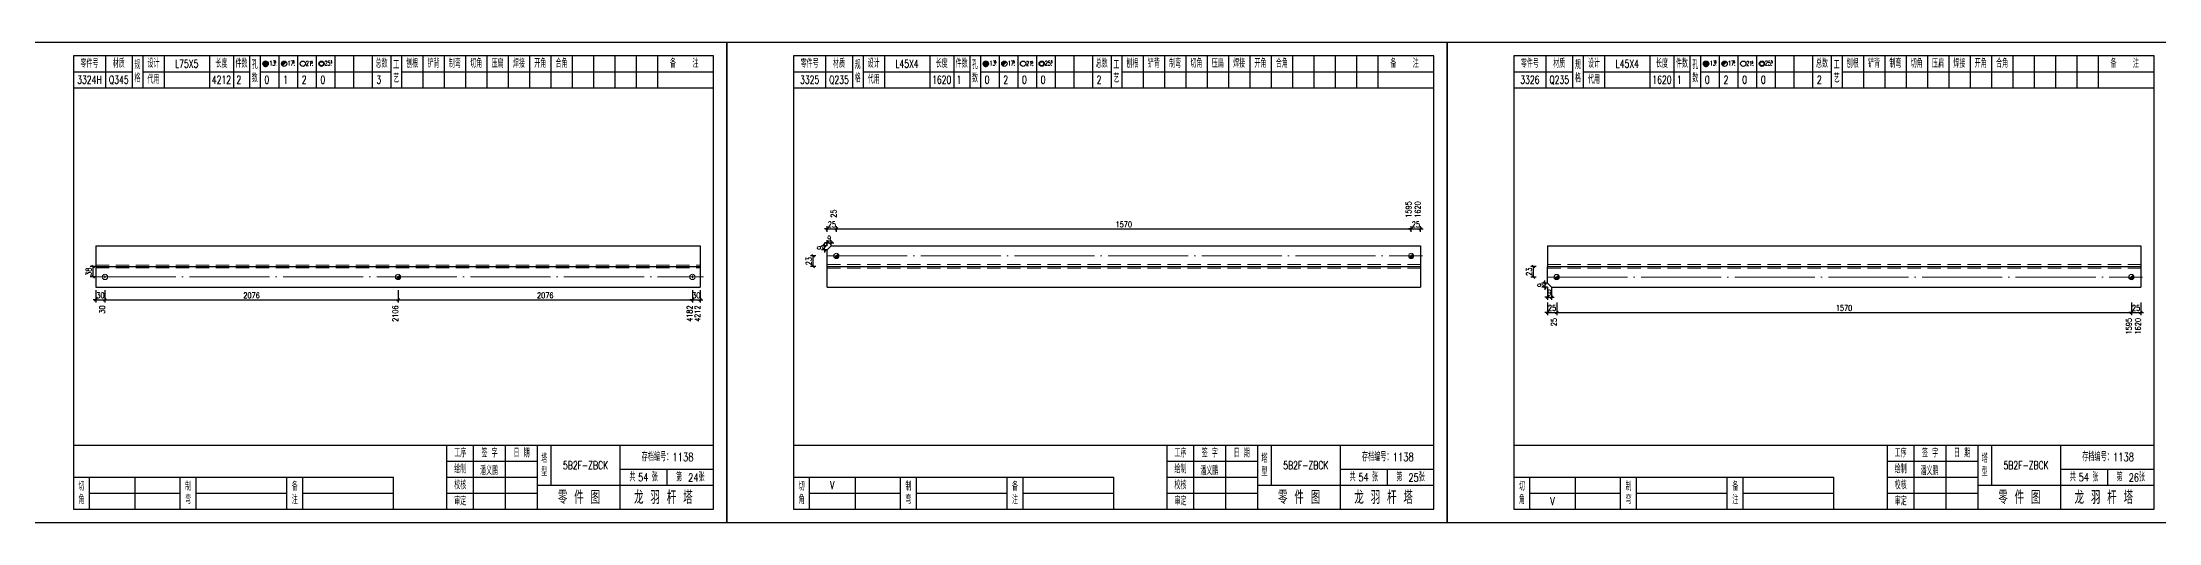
# Model space of a CAD drawing. Header units: millimetres. Extents: x 0 to 30240, y -10896 to -1348.
# Drawn here: x 6223 to 7017, y -10043 to -9863 of the extents above; entities that cross this region are included whole.
import ezdxf
from ezdxf.enums import TextEntityAlignment as Align

# ---------------------------------------------------------------- set-up
doc = ezdxf.new("R2010")
doc.units = ezdxf.units.MM
doc.header["$LTSCALE"] = 20
doc.header["$PDMODE"] = 1
doc.linetypes.add('DASHDOT2X', pattern=[1.75, 1.5, -0.125, 0, -0.125])
doc.linetypes.add('HIDDEN', pattern=[0.375, 0.25, -0.125])
for name, color, linetype, lineweight in [('1', 7, 'Continuous', 25), ('11', 3, 'Continuous', 13), ('2', 1, 'HIDDEN', 13), ('5', 1, 'Continuous', 13), ('7', 2, 'DASHDOT2X', 13)]:
    doc.layers.add(name, color=color, linetype=linetype, lineweight=lineweight)
doc.styles.get("Standard").update_dxf_attribs({"font": 'simplex', "width": 0.7, "bigfont": 'gbhzfs.shx'})
doc.styles.add('SYMBOL_TXT', font='txt.shx', dxfattribs={"width": 0.6})
doc.styles.add('TITLE_TXT', font='simplex.shx', dxfattribs={"width": 0.75, "height": 2.5, "bigfont": 'gbhzfs.shx'})
doc.dimstyles.get("Standard").update_dxf_attribs({"dimtxt": 2.1, "dimasz": 1, "dimexe": 1.05, "dimexo": 0, "dimgap": 0.63, "dimtad": 1, "dimzin": 0, "dimdsep": 46, "dimtxsty": 'standard', "dimblk": 'OBLIQUE', "dimblk1": 'OBLIQUE', "dimblk2": 'OBLIQUE', "dimcen": 0.09, "dimadec": 0, "dimazin": 0, "dimtfac": 1, "dimtdec": 1, "dimtix": 1, "dimtmove": 0, "dimatfit": 3, "dimfxl": 0, "dimtolj": 1, "dimtzin": 0, "dimarcsym": 0})
pattern_1 = [(0, (-3, 0), (0, 0.0125), [])]

# ---------------------------------------------------------------- blocks, each defined once
blk = doc.blocks.new('M12_HOLE')
h = blk.add_hatch()
h.set_pattern_fill('LINE', scale=0.1, style=0)
h.set_pattern_definition(pattern_1)
h.paths.add_polyline_path([(-5, 0, 1), (-1, 0, 1)])
at = {"color": 7}
blk.add_circle((-3, 0), 2, dxfattribs=at)
at = {"color": 7, "attachment_point": 1, "style": 'SYMBOL_TXT'}
for s, insert, char_height, width in [('13\\f??|b0|i0|c0|p54;.', (-0.1, 2.1), 3.5, 5.707), ('5', (3.7, 2.3), 1.8, 2.931)]:
    blk.add_mtext(s, dxfattribs=dict(at, insert=insert, char_height=char_height, width=width))
blk = doc.blocks.new('M16_HOLE')
h = blk.add_hatch()
h.set_pattern_fill('LINE', scale=0.1, style=0)
h.set_pattern_definition(pattern_1)
h.paths.add_polyline_path([(-1.6, 1.4, 0.668179), (-5, 0, 0.198912), (-4.4, -1.4)])
at = {"color": 7}
blk.add_circle((-3, 0), 2, dxfattribs=at)
at = {"color": 7, "attachment_point": 1, "style": 'SYMBOL_TXT'}
for s, insert, char_height, width in [('17.', (-0.4, 2.1), 3.5, 6.316), ('5', (3.6, 2.3), 1.8, 1.822)]:
    blk.add_mtext(s, dxfattribs=dict(at, insert=insert, char_height=char_height, width=width))
blk = doc.blocks.new('M20_HOLE')
at = {"color": 7}
blk.add_circle((-3, 0), 2, dxfattribs=at)
at = {"color": 7, "attachment_point": 1, "style": 'SYMBOL_TXT'}
for s, insert, char_height, width in [('21.', (-0.7, 2), 3.5, 6.074), ('5', (3.3, 2), 1.8, 1.458)]:
    blk.add_mtext(s, dxfattribs=dict(at, insert=insert, char_height=char_height, width=width))
blk = doc.blocks.new('M24_HOLE')
at = {"color": 7}
for radius in [2, 1.5]:
    blk.add_circle((-3, 0), radius, dxfattribs=at)
at = {"color": 7, "attachment_point": 1, "style": 'SYMBOL_TXT'}
for s, insert, char_height, width in [('25.', (-0.7, 2.1), 3.5, 2.429), ('5', (3.9, 2.3), 1.8, 1.944)]:
    blk.add_mtext(s, dxfattribs=dict(at, insert=insert, char_height=char_height, width=width))
blk = doc.blocks.new('JgCard')
for p, q in [((270, 180), (0, 180)), ((0, 180), (0, 0)), ((265, 175), (25, 175)), ((25, 175), (25, 5)), ((37, 175), (37, 163)), ((47, 175), (47, 163)), ((51, 175), (51, 163)), ((59, 175), (59, 163)), ((76, 175), (76, 163)), ((85, 175), (85, 163)), ((91, 175), (91, 163)), ((95, 175), (95, 163)), ((102, 175), (102, 163)), ((109, 175), (109, 163)), ((116, 175), (116, 163)), ((123, 175), (123, 163)), ((130, 175), (130, 163)), ((137, 175), (137, 163)), ((144, 175), (144, 163)), ((148, 175), (148, 163)), ((156, 175), (156, 163)), ((164, 175), (164, 163)), ((172, 175), (172, 163)), ((180, 175), (180, 163)), ((188, 175), (188, 163)), ((196, 175), (196, 163)), ((204, 175), (204, 163)), ((212, 175), (212, 163)), ((220, 175), (220, 163)), ((228, 175), (228, 163)), ((236, 175), (236, 163)), ((244, 175), (244, 163)), ((265, 5), (265, 175)), ((270, 0), (270, 180)), ((25, 169), (47, 169)), ((51, 169), (91, 169)), ((95, 169), (144, 169)), ((148, 169), (265, 169)), ((25, 163), (265, 163)), ((25, 29), (265, 29)), ((165, 5), (165, 29)), ((175, 5), (175, 29)), ((187, 5), (187, 29)), ((199, 5), (199, 29)), ((204, 29), (204, 14)), ((230, 5), (230, 29)), ((25, 17), (145, 17)), ((31, 5), (31, 17)), ((48, 17), (48, 5)), ((65, 5), (65, 17)), ((71, 5), (71, 17)), ((105, 5), (105, 17)), ((111, 5), (111, 17)), ((145, 5), (145, 17)), ((165, 23), (199, 23)), ((165, 17), (199, 17)), ((230, 20), (265, 20)), ((247.5, 20), (247.5, 14)), ((31, 11), (65, 11)), ((71, 11), (105, 11)), ((111, 11), (145, 11)), ((165, 11), (199, 11)), ((199, 14), (265, 14)), ((0, 0), (270, 0)), ((25, 5), (265, 5))]:
    blk.add_line(p, q)
blk.add_lwpolyline([(96.03, 171.99, -1), (98.03, 171.99, -1)], format="xyb", close=True)
blk.add_point((145, 96))
at = {"xscale": 0.5, "yscale": 0.5, "zscale": 0.5}
for name, p in [('M12_HOLE', (98.53, 171.99)), ('M16_HOLE', (105.5, 172)), ('M20_HOLE', (112.5, 172)), ('M24_HOLE', (119.5, 172))]:
    blk.add_blockref(name, p, dxfattribs=at)
at = {"style": 'TITLE_TXT', "width": 0.75}
for s, height, p in [('存档编号：1138', 3.076, (238.02, 23.07)), ('潘义鹏', 3, (177.45, 17.91)), ('龙 羽 杆 塔', 5, (235.17, 6.97))]:
    blk.add_text(s, height=height, dxfattribs=at).set_placement(p)
at = {"attachment_point": 5, "style": 'TITLE_TXT'}
for s, insert, char_height, width in [('零件号', (31, 172), 3, 15), ('材质', (42, 172), 3, 8), ('规格', (49, 169), 3, 4), ('代用', (55, 166), 3, 8), ('设计', (55, 172), 3, 8), ('长度', (80.5, 172), 3, 8), ('件数', (88, 172), 3, 6), ('孔数', (93, 169), 3, 4), ('总数', (140.5, 172), 3, 7), ('工\\P艺', (146, 169), 3, 4), ('刨根', (152, 172), 3, 8), ('铲背', (160, 172), 3, 8), ('制弯', (168, 172), 3, 8), ('切角', (176, 172), 3, 8), ('压扁', (184, 172), 3, 8), ('焊接', (192, 172), 3, 8), ('开角', (200, 172), 3, 8), ('合角', (208, 172), 3, 8), ('备    注', (254, 172), 3, 22), ('工序', (170, 26), 3, 10), ('签 字', (181, 26), 3, 12), ('日 期', (193, 26), 3, 12), ('塔\\P型', (201.5, 21.5), 3, 5), ('绘制', (170, 20), 3, 10), ('共    张', (238.75, 17), 3, 17.5), ('第    张', (256.25, 17), 3, 17.5), ('切\\P角', (28, 11), 3, 6), ('制\\P弯', (68, 11), 3, 6), ('备\\P注', (108, 11), 3, 6), ('校核', (170, 14), 3, 10), ('审定', (170, 8), 3, 10), ('零 件 图', (214.5, 9.5), 5, 31)]:
    blk.add_mtext(s, dxfattribs=dict(at, insert=insert, char_height=char_height, width=width))
blk = doc.blocks.new('M20')
for p, q in [((-0.5, 0), (0.5, 0)), ((0, -0.5), (0, 0.5))]:
    blk.add_line(p, q)
blk.add_circle((0, 0), 1)
blk = doc.blocks.new('M16')
for p, q in [((-0.71, -0.71), (0.71, 0.71)), ((-0.4, 0), (0.4, 0)), ((0, 0.4), (0, -0.4))]:
    blk.add_line(p, q)
blk.add_circle((0, 0), 1)
for radius in [0.8, 0.6, 0.4, 0.2]:
    blk.add_arc((0, 0), radius, 225, 45)
blk = doc.blocks.new('_Oblique')
at = {"color": 0, "linetype": 'ByBlock', "lineweight": -2}
blk.add_line((-0.5, -0.5), (0.5, 0.5), dxfattribs=at)
blk = doc.blocks.new('*D5037')
at = {"layer": '11', "color": 0, "lineweight": -2}
for p, q in [((6243.4, -9955.64), (6243.4, -9960.36)), ((6246.84, -9955.64), (6246.84, -9960.36)), ((6243.4, -9959.31), (6242.4, -9959.31)), ((6243.4, -9959.31), (6246.84, -9959.31)), ((6246.84, -9959.31), (6247.84, -9959.31))]:
    blk.add_line(p, q, dxfattribs=at)
at = {"layer": 'Defpoints', "color": 0}
for p in [(6243.4, -9955.64), (6246.84, -9955.64), (6246.84, -9959.31)]:
    blk.add_point(p, dxfattribs=at)
at = {"layer": '11', "color": 0, "lineweight": -2}
blk.add_blockref('_Oblique', (6243.4, -9959.31), dxfattribs=at)
at = {"layer": '11', "color": 0, "lineweight": -2, "rotation": 180}
blk.add_blockref('_Oblique', (6246.84, -9959.31), dxfattribs=at)
at = {"layer": '11', "color": 0, "insert": (6245.12, -9957.63), "char_height": 2.1, "attachment_point": 5}
blk.add_mtext('\\A1;30', dxfattribs=at)
blk = doc.blocks.new('*D5040')
at = {"layer": '11', "color": 0, "lineweight": -2}
for p, q in [((6467.06, -9955.64), (6467.06, -9960.36)), ((6470, -9955.64), (6470, -9960.36)), ((6467.06, -9959.31), (6466.06, -9959.31)), ((6467.06, -9959.31), (6470, -9959.31)), ((6470, -9959.31), (6471, -9959.31))]:
    blk.add_line(p, q, dxfattribs=at)
at = {"layer": 'Defpoints', "color": 0}
for p in [(6467.06, -9955.64), (6470, -9955.64), (6470, -9959.31)]:
    blk.add_point(p, dxfattribs=at)
at = {"layer": '11', "color": 0, "lineweight": -2}
blk.add_blockref('_Oblique', (6467.06, -9959.31), dxfattribs=at)
at = {"layer": '11', "color": 0, "lineweight": -2, "rotation": 180}
blk.add_blockref('_Oblique', (6470, -9959.31), dxfattribs=at)
at = {"layer": '11', "color": 0, "insert": (6468.53, -9957.63), "char_height": 2.1, "attachment_point": 5}
blk.add_mtext('\\A1;30', dxfattribs=at)
blk = doc.blocks.new('*D5042')
at = {"layer": '11', "color": 0, "lineweight": -2}
for p, q in [((6517.6, -9932.75), (6516.6, -9932.75)), ((6517.6, -9933.8), (6517.6, -9931.7)), ((6517.6, -9932.75), (6521.04, -9932.75)), ((6521.04, -9933.8), (6521.04, -9931.7)), ((6521.04, -9932.75), (6522.04, -9932.75))]:
    blk.add_line(p, q, dxfattribs=at)
at = {"layer": 'Defpoints', "color": 0}
for p in [(6521.04, -9932.75), (6517.6, -9933.8), (6521.04, -9933.8)]:
    blk.add_point(p, dxfattribs=at)
at = {"layer": '11', "color": 0, "lineweight": -2}
blk.add_blockref('_Oblique', (6517.6, -9932.75), dxfattribs=at)
at = {"layer": '11', "color": 0, "lineweight": -2, "rotation": 180}
blk.add_blockref('_Oblique', (6521.04, -9932.75), dxfattribs=at)
at = {"layer": '11', "color": 0, "insert": (6519.32, -9931.07), "char_height": 2.1, "attachment_point": 5}
blk.add_mtext('\\A1;25', dxfattribs=at)
blk = doc.blocks.new('*D5044')
at = {"layer": '11', "color": 0, "lineweight": -2}
for p, q in [((6736.5, -9932.75), (6735.5, -9932.75)), ((6736.5, -9933.8), (6736.5, -9931.7)), ((6736.5, -9932.75), (6740, -9932.75)), ((6740, -9933.8), (6740, -9931.7)), ((6740, -9932.75), (6741, -9932.75))]:
    blk.add_line(p, q, dxfattribs=at)
at = {"layer": 'Defpoints', "color": 0}
for p in [(6740, -9932.75), (6736.5, -9933.8), (6740, -9933.8)]:
    blk.add_point(p, dxfattribs=at)
at = {"layer": '11', "color": 0, "lineweight": -2}
blk.add_blockref('_Oblique', (6736.5, -9932.75), dxfattribs=at)
at = {"layer": '11', "color": 0, "lineweight": -2, "rotation": 180}
blk.add_blockref('_Oblique', (6740, -9932.75), dxfattribs=at)
at = {"layer": '11', "color": 0, "insert": (6738.25, -9931.07), "char_height": 2.1, "attachment_point": 5}
blk.add_mtext('\\A1;25', dxfattribs=at)
blk = doc.blocks.new('*D5045')
at = {"layer": '11', "color": 0, "lineweight": -2}
for p, q in [((6517.6, -9939.05), (6515.5, -9939.05)), ((6517.6, -9940.6), (6515.5, -9940.6)), ((6516.55, -9939.05), (6516.55, -9938.05)), ((6516.55, -9940.6), (6516.55, -9939.05)), ((6516.55, -9940.6), (6516.55, -9941.6))]:
    blk.add_line(p, q, dxfattribs=at)
at = {"layer": 'Defpoints', "color": 0}
for p in [(6516.55, -9939.05), (6517.6, -9939.05), (6517.6, -9940.6)]:
    blk.add_point(p, dxfattribs=at)
at = {"layer": '11', "color": 0, "lineweight": -2}
for p, rotation in [((6516.55, -9939.05), 270), ((6516.55, -9940.6), 90)]:
    blk.add_blockref('_Oblique', p, dxfattribs=dict(at, rotation=rotation))
at = {"layer": '11', "color": 0, "insert": (6514.87, -9939.83), "char_height": 2.1, "attachment_point": 5, "rotation": 90}
blk.add_mtext('\\A1;9', dxfattribs=at)
blk = doc.blocks.new('*D5046')
at = {"layer": '11', "color": 0, "lineweight": -2}
for p, q in [((6517.6, -9938), (6516.6, -9938)), ((6517.6, -9939.05), (6517.6, -9936.95)), ((6517.6, -9938), (6519.11, -9938)), ((6519.11, -9939.05), (6519.11, -9936.95)), ((6519.11, -9938), (6520.11, -9938))]:
    blk.add_line(p, q, dxfattribs=at)
at = {"layer": 'Defpoints', "color": 0}
for p in [(6517.6, -9939.05), (6519.11, -9938), (6519.11, -9939.05)]:
    blk.add_point(p, dxfattribs=at)
at = {"layer": '11', "color": 0, "lineweight": -2}
blk.add_blockref('_Oblique', (6517.6, -9938), dxfattribs=at)
at = {"layer": '11', "color": 0, "lineweight": -2, "rotation": 180}
blk.add_blockref('_Oblique', (6519.11, -9938), dxfattribs=at)
at = {"layer": '11', "color": 0, "insert": (6518.36, -9936.32), "char_height": 2.1, "attachment_point": 5}
blk.add_mtext('\\A1;9', dxfattribs=at)
blk = doc.blocks.new('*D5048')
at = {"layer": '11', "color": 0, "lineweight": -2}
for p, q in [((6787.6, -9964.04), (6786.6, -9964.04)), ((6787.6, -9960.36), (6787.6, -9965.09)), ((6787.6, -9964.04), (6791.04, -9964.04)), ((6791.04, -9960.36), (6791.04, -9965.09)), ((6791.04, -9964.04), (6792.04, -9964.04))]:
    blk.add_line(p, q, dxfattribs=at)
at = {"layer": 'Defpoints', "color": 0}
for p in [(6787.6, -9960.36), (6791.04, -9960.36), (6791.04, -9964.04)]:
    blk.add_point(p, dxfattribs=at)
at = {"layer": '11', "color": 0, "lineweight": -2}
blk.add_blockref('_Oblique', (6787.6, -9964.04), dxfattribs=at)
at = {"layer": '11', "color": 0, "lineweight": -2, "rotation": 180}
blk.add_blockref('_Oblique', (6791.04, -9964.04), dxfattribs=at)
at = {"layer": '11', "color": 0, "insert": (6789.32, -9962.36), "char_height": 2.1, "attachment_point": 5}
blk.add_mtext('\\A1;25', dxfattribs=at)
blk = doc.blocks.new('*D5050')
at = {"layer": '11', "color": 0, "lineweight": -2}
for p, q in [((7006.5, -9964.04), (7005.5, -9964.04)), ((7006.5, -9960.36), (7006.5, -9965.09)), ((7006.5, -9964.04), (7010, -9964.04)), ((7010, -9960.36), (7010, -9965.09)), ((7010, -9964.04), (7011, -9964.04))]:
    blk.add_line(p, q, dxfattribs=at)
at = {"layer": 'Defpoints', "color": 0}
for p in [(7006.5, -9960.36), (7010, -9960.36), (7010, -9964.04)]:
    blk.add_point(p, dxfattribs=at)
at = {"layer": '11', "color": 0, "lineweight": -2}
blk.add_blockref('_Oblique', (7006.5, -9964.04), dxfattribs=at)
at = {"layer": '11', "color": 0, "lineweight": -2, "rotation": 180}
blk.add_blockref('_Oblique', (7010, -9964.04), dxfattribs=at)
at = {"layer": '11', "color": 0, "insert": (7008.25, -9962.36), "char_height": 2.1, "attachment_point": 5}
blk.add_mtext('\\A1;25', dxfattribs=at)
blk = doc.blocks.new('*D5051')
at = {"layer": '11', "color": 0, "lineweight": -2}
for p, q in [((6787.6, -9953.03), (6785.5, -9953.03)), ((6787.6, -9954.59), (6785.5, -9954.59)), ((6786.55, -9953.03), (6786.55, -9952.03)), ((6786.55, -9953.03), (6786.55, -9954.59)), ((6786.55, -9954.59), (6786.55, -9955.59))]:
    blk.add_line(p, q, dxfattribs=at)
at = {"layer": 'Defpoints', "color": 0}
for p in [(6786.55, -9954.59), (6787.6, -9953.03), (6787.6, -9954.59)]:
    blk.add_point(p, dxfattribs=at)
at = {"layer": '11', "color": 0, "lineweight": -2}
for p, rotation in [((6786.55, -9953.03), 270), ((6786.55, -9954.59), 90)]:
    blk.add_blockref('_Oblique', p, dxfattribs=dict(at, rotation=rotation))
at = {"layer": '11', "color": 0, "insert": (6784.87, -9953.81), "char_height": 2.1, "attachment_point": 5, "rotation": 90}
blk.add_mtext('\\A1;9', dxfattribs=at)
blk = doc.blocks.new('*D5052')
at = {"layer": '11', "color": 0, "lineweight": -2}
for p, q in [((6787.6, -9954.59), (6787.6, -9959.31)), ((6789.11, -9954.59), (6789.11, -9959.31)), ((6787.6, -9958.26), (6786.6, -9958.26)), ((6787.6, -9958.26), (6789.11, -9958.26)), ((6789.11, -9958.26), (6790.11, -9958.26))]:
    blk.add_line(p, q, dxfattribs=at)
at = {"layer": 'Defpoints', "color": 0}
for p in [(6787.6, -9954.59), (6789.11, -9954.59), (6789.11, -9958.26)]:
    blk.add_point(p, dxfattribs=at)
at = {"layer": '11', "color": 0, "lineweight": -2}
blk.add_blockref('_Oblique', (6787.6, -9958.26), dxfattribs=at)
at = {"layer": '11', "color": 0, "lineweight": -2, "rotation": 180}
blk.add_blockref('_Oblique', (6789.11, -9958.26), dxfattribs=at)
at = {"layer": '11', "color": 0, "insert": (6788.36, -9956.58), "char_height": 2.1, "attachment_point": 5}
blk.add_mtext('\\A1;9', dxfattribs=at)

msp = doc.modelspace()

# ---------------------------------------------------------------- linework, layer by layer
at = {"layer": '1'}
for p, q in [((6243.4, -9939.048), (6243.4, -9954.588)), ((6243.4, -9939.048), (6470, -9939.048)), ((6470, -9939.048), (6470, -9954.588)), ((6517.6, -9940.602), (6519.114, -9939.048)), ((6517.6, -9946.818), (6517.6, -9940.602)), ((6519.114, -9939.048), (6740, -9939.048)), ((6740, -9939.048), (6740, -9954.588)), ((6787.6, -9939.048), (6787.6, -9946.818)), ((6787.6, -9939.048), (7010, -9939.048)), ((7010, -9939.048), (7010, -9954.588)), ((6243.4, -9946.818), (6470, -9946.818)), ((6517.6, -9954.588), (6517.6, -9946.818)), ((6517.6, -9946.818), (6740, -9946.818)), ((6787.6, -9953.034), (6787.6, -9946.818)), ((6787.6, -9946.818), (7010, -9946.818)), ((6243.4, -9954.588), (6470, -9954.588)), ((6517.6, -9954.588), (6740, -9954.588)), ((6789.114, -9954.588), (6787.6, -9953.034)), ((6789.114, -9954.588), (7010, -9954.588))]:
    msp.add_line(p, q, dxfattribs=at)
at = {"layer": '2'}
for p, q in [((6243.4, -9946.3), (6470, -9946.3)), ((6243.4, -9947.336), (6470, -9947.336)), ((6517.6, -9946.128), (6740, -9946.128)), ((6517.6, -9947.509), (6740, -9947.509)), ((6787.6, -9946.128), (7010, -9946.128)), ((6787.6, -9947.509), (7010, -9947.509))]:
    msp.add_line(p, q, dxfattribs=at)
at = {"layer": '7'}
for p, q in [((6517.6, -9942.847), (6740.703, -9942.847)), ((6243.4, -9950.755), (6471.26, -9950.755)), ((6787.6, -9950.79), (7010.703, -9950.79))]:
    msp.add_line(p, q, dxfattribs=at)

# ---------------------------------------------------------------- block references
at = {"layer": '1'}
for p in [(6210, -10042.818), (6480, -10042.818), (6750, -10042.818)]:
    msp.add_blockref('JgCard', p, dxfattribs=at)
at = {"layer": '5'}
for name, p in [('M16', (6521.04, -9942.847)), ('M16', (6736.503, -9942.847)), ('M20', (6246.84, -9950.755)), ('M16', (6356.708, -9950.755)), ('M20', (6467.06, -9950.755)), ('M16', (6791.04, -9950.79)), ('M16', (7006.503, -9950.79))]:
    msp.add_blockref(name, p, dxfattribs=at)

# ---------------------------------------------------------------- texts
at = {"style": 'TITLE_TXT', "width": 0.75}
for s, p in [('54', (6446.712, -10027.328)), ('24', (6465.466, -10027.433)), ('54', (6716.712, -10027.328)), ('25', (6735.466, -10027.433)), ('54', (6986.712, -10027.328)), ('26', (7005.466, -10027.433))]:
    msp.add_text(s, height=3, dxfattribs=at).set_placement(p)
at = {"layer": '1', "width": 0.7}
for s, p in [('L75X5', (6277.5, -9870.818)), ('L45X4', (6547.5, -9870.818)), ('L45X4', (6817.5, -9870.818)), ('3324H', (6241, -9876.818)), ('Q345', (6252, -9876.818)), ('4212', (6290.5, -9876.818)), ('2', (6297, -9876.818)), ('0', (6307.5, -9876.818)), ('1', (6314.5, -9876.818)), ('2', (6321.5, -9876.818)), ('0', (6328.5, -9876.818)), ('3', (6349.5, -9876.818)), ('3325', (6511, -9876.818)), ('Q235', (6522, -9876.818)), ('1620', (6560.5, -9876.818)), ('1', (6567, -9876.818)), ('0', (6577.5, -9876.818)), ('2', (6584.5, -9876.818)), ('0', (6591.5, -9876.818)), ('0', (6598.5, -9876.818)), ('2', (6619.5, -9876.818)), ('3326', (6781, -9876.818)), ('Q235', (6792, -9876.818)), ('1620', (6830.5, -9876.818)), ('1', (6837, -9876.818)), ('0', (6847.5, -9876.818)), ('2', (6854.5, -9876.818)), ('0', (6861.5, -9876.818)), ('0', (6868.5, -9876.818)), ('2', (6889.5, -9876.818)), ('V', (6519.5, -10028.818)), ('V', (6789.5, -10034.818))]:
    msp.add_text(s, height=3, dxfattribs=at).set_placement(p, align=Align.MIDDLE_CENTER)
for s, p in [('1595', (6736.568, -9928.548)), ('1620', (6740, -9928.548)), ('25', (6521.033, -9928.548))]:
    msp.add_text(s, height=2.1, rotation=90, dxfattribs=at).set_placement(p)
for s, p in [('30', (6246.84, -9961.413)), ('2106', (6356.7, -9961.413)), ('4182', (6467.043, -9961.413)), ('4212', (6470, -9961.413)), ('25', (6791.033, -9966.138)), ('1595', (7006.568, -9966.138)), ('1620', (7010, -9966.138))]:
    msp.add_text(s, height=2.1, rotation=90, dxfattribs=at).set_placement(p, align=Align.RIGHT)
at = {"layer": '1', "char_height": 3, "width": 26, "attachment_point": 5}
for insert in [(6427, -10021.318), (6697, -10021.318), (6967, -10021.318)]:
    msp.add_mtext('5B2F-ZBCK', dxfattribs=dict(at, insert=insert))

# ---------------------------------------------------------------- dimensions: what is measured, and where the dimension line sits
at = {"layer": '1'}
for base, p1, p2, text in [((6242.35, -9946.818), (6243.35, -9950.755), (6243.35, -9946.818), '38'), ((6512.35, -9942.847), (6513.35, -9946.818), (6513.35, -9942.847), '23'), ((6782.35, -9946.818), (6783.35, -9950.79), (6783.35, -9946.818), '23')]:
    msp.add_linear_dim(base=base, p1=p1, p2=p2, angle=90, text=text, dimstyle='standard', dxfattribs=at).render()
at = {"layer": '11'}
for base, p1, p2, text, picture, middle in [((6521.04, -9932.748), (6517.6, -9933.798), (6521.04, -9933.798), '25', '*D5042', (6519.32, -9931.068)), ((6740, -9932.748), (6736.503, -9933.798), (6740, -9933.798), '25', '*D5044', (6738.251, -9931.068)), ((6519.114, -9937.998), (6517.6, -9939.048), (6519.114, -9939.048), '9', '*D5046', (6518.357, -9936.318)), ((6246.84, -9959.313), (6243.4, -9955.638), (6246.84, -9955.638), '30', '*D5037', (6245.12, -9957.633)), ((6470, -9959.313), (6467.06, -9955.638), (6470, -9955.638), '30', '*D5040', (6468.53, -9957.633)), ((6789.114, -9958.263), (6787.6, -9954.588), (6789.114, -9954.588), '9', '*D5052', (6788.357, -9956.583)), ((6791.04, -9964.038), (6787.6, -9960.363), (6791.04, -9960.363), '25', '*D5048', (6789.32, -9962.358)), ((7010, -9964.038), (7006.503, -9960.363), (7010, -9960.363), '25', '*D5050', (7008.251, -9962.358))]:
    dim = msp.add_linear_dim(base=base, p1=p1, p2=p2, text=text, dimstyle='standard', dxfattribs=at)
    dim.commit()
    dim.dimension.update_dxf_attribs({"geometry": picture, "text_midpoint": middle})
for base, p1, p2, text in [((6736.503, -9932.748), (6521.04, -9933.798), (6736.503, -9933.798), '1570'), ((6356.708, -9959.313), (6246.84, -9955.638), (6356.708, -9955.638), '2076'), ((6467.06, -9959.313), (6356.708, -9955.638), (6467.06, -9955.638), '2076'), ((7006.503, -9964.038), (6791.04, -9960.363), (7006.503, -9960.363), '1570')]:
    msp.add_linear_dim(base=base, p1=p1, p2=p2, text=text, dimstyle='standard', dxfattribs=at).render()
for base, p1, p2, picture, middle in [((6516.55, -9939.048), (6517.6, -9940.602), (6517.6, -9939.048), '*D5045', (6514.87, -9939.825)), ((6786.55, -9954.588), (6787.6, -9953.034), (6787.6, -9954.588), '*D5051', (6784.87, -9953.811))]:
    dim = msp.add_linear_dim(base=base, p1=p1, p2=p2, angle=90, text='9', dimstyle='standard', dxfattribs=at)
    dim.commit()
    dim.dimension.update_dxf_attribs({"geometry": picture, "text_midpoint": middle})

doc.saveas('drawing.dxf')
